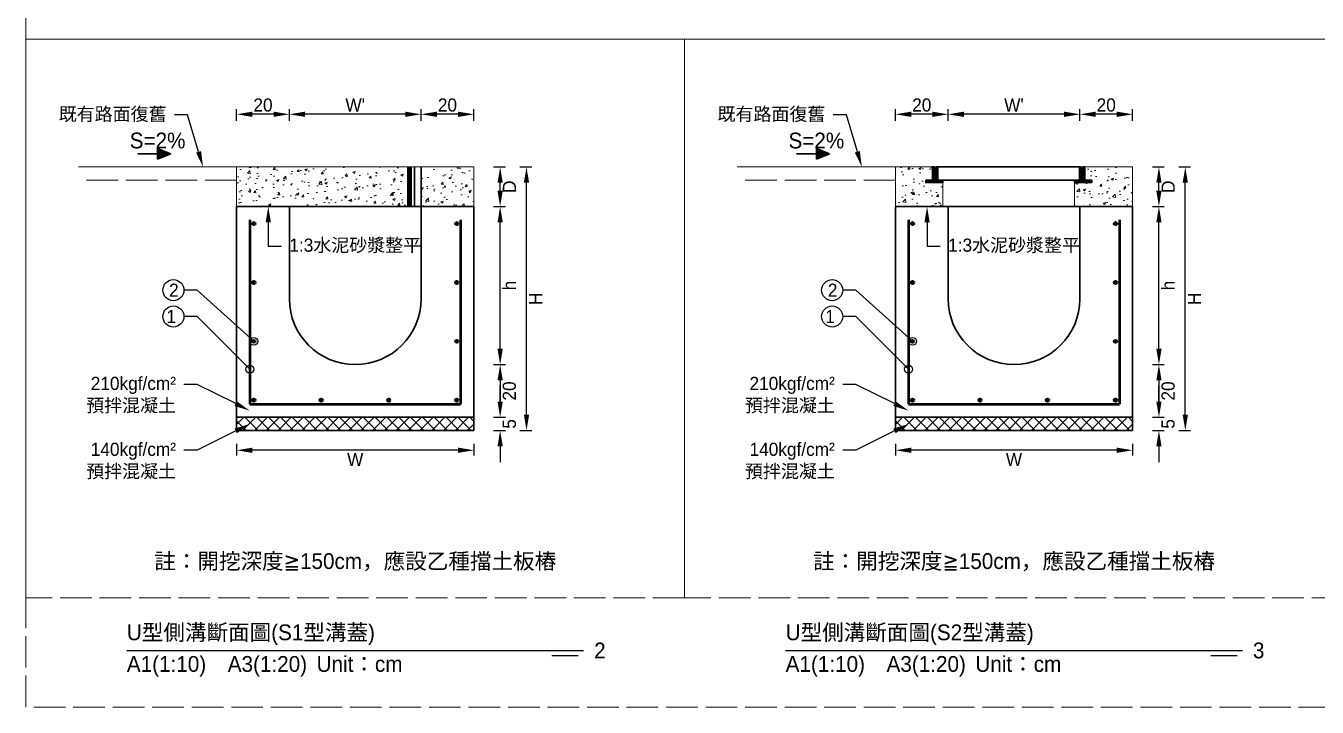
# Model space of a CAD drawing. Extents: x -8920 to 1950, y -2159 to 466.
# Drawn here: x -4850 to -4360, y -1164 to -905.4 of the extents above; entities that cross this region are included whole.
import ezdxf
from ezdxf import colors
from ezdxf.entities.mleader import LeaderData, LeaderLine
from ezdxf.math import Vec2, Vec3

# ---------------------------------------------------------------- set-up
doc = ezdxf.new("R2010")
doc.units = 0
doc.header["$MEASUREMENT"] = 0
doc.linetypes.add('ACAD_ISO02W100', pattern=[15, 12, -3])
doc.layers.add('一、4.基本-隱藏', color=9, linetype='ACAD_ISO02W100', lineweight=20, plot=False)
doc.layers.add('三、3.文字-註解文字', color=2, linetype='Continuous')
for name, color, linetype, lineweight in [('二、1.繪圖-既有設施', 8, 'Continuous', 20), ('二、2.繪圖-施作項目', 181, 'Continuous', 30), ('二、3.繪圖-排水流向', 170, 'Continuous', 30), ('二、4.繪圖-設計鋪面', 40, 'Continuous', 20), ('二、5.繪圖-鋼筋', 60, 'Continuous', 50), ('二、6.繪圖-其他施作項目', 35, 'Continuous', 30)]:
    doc.layers.add(name, color=color, linetype=linetype, lineweight=lineweight)
doc.styles.add('次圖名(詳圖)', font='MS PGothic.ttf', dxfattribs={"height": 6})
doc.styles.add('註解文字(詳圖)', font='MS PGothic.ttf', dxfattribs={"height": 5})
doc.dimstyles.new('註解文字(詳圖)', dxfattribs={"dimtxt": 5, "dimasz": 6, "dimexe": 2, "dimexo": 5, "dimgap": 1, "dimtad": 2, "dimzin": 0, "dimdsep": 46, "dimtxsty": '註解文字(詳圖)', "dimcen": 0.1, "dimclrd": 144, "dimclre": 144, "dimclrt": 256, "dimadec": 0, "dimazin": 0, "dimtfac": 1, "dimtofl": 0, "dimtmove": 0, "dimatfit": 3, "dimfxlon": 1, "dimtolj": 1, "dimtzin": 0, "dimlwd": -1, "dimlwe": -1, "dimarcsym": 1})

# ---------------------------------------------------------------- blocks, each defined once
blk = doc.blocks.new('*D132')
at = {"layer": 'Defpoints', "color": 0, "transparency": 16777216}
for p in [(-4750, -939), (-4750, -974), (-4700, -974)]:
    blk.add_point(p, dxfattribs=at)
at = {"layer": '三、3.文字-註解文字', "color": 144, "transparency": 16777216}
for p, q in [((-4750, -941.5), (-4750, -937)), ((-4706, -939), (-4744, -939)), ((-4700, -941.5), (-4700, -937))]:
    blk.add_line(p, q, dxfattribs=at)
for points in [[(-4744, -938), (-4744, -940), (-4750, -939)], [(-4706, -938), (-4706, -940), (-4700, -939)]]:
    blk.add_solid(points, dxfattribs=at)
at = {"layer": '三、3.文字-註解文字', "transparency": 16777216, "insert": (-4725, -935.5), "char_height": 5, "attachment_point": 5, "style": '註解文字(詳圖)'}
blk.add_mtext("\\A1;W'", dxfattribs=at)
blk = doc.blocks.new('*D133')
at = {"layer": 'Defpoints', "color": 0, "transparency": 16777216}
for p in [(-4770, -939), (-4770, -974), (-4750, -974)]:
    blk.add_point(p, dxfattribs=at)
at = {"layer": '三、3.文字-註解文字', "color": 144, "transparency": 16777216}
for p, q in [((-4770, -941.5), (-4770, -937)), ((-4756, -939), (-4764, -939)), ((-4750, -941.5), (-4750, -937))]:
    blk.add_line(p, q, dxfattribs=at)
for points in [[(-4764, -938), (-4764, -940), (-4770, -939)], [(-4756, -938), (-4756, -940), (-4750, -939)]]:
    blk.add_solid(points, dxfattribs=at)
at = {"layer": '三、3.文字-註解文字', "transparency": 16777216, "insert": (-4760, -935.5), "char_height": 5, "attachment_point": 5, "style": '註解文字(詳圖)'}
blk.add_mtext('\\A1;20', dxfattribs=at)
blk = doc.blocks.new('*D134')
at = {"layer": 'Defpoints', "color": 0, "transparency": 16777216}
for p in [(-4500, -939), (-4500, -974), (-4450, -974)]:
    blk.add_point(p, dxfattribs=at)
at = {"layer": '三、3.文字-註解文字', "color": 144, "transparency": 16777216}
for p, q in [((-4500, -941.5), (-4500, -937)), ((-4456, -939), (-4494, -939)), ((-4450, -941.5), (-4450, -937))]:
    blk.add_line(p, q, dxfattribs=at)
for points in [[(-4494, -938), (-4494, -940), (-4500, -939)], [(-4456, -938), (-4456, -940), (-4450, -939)]]:
    blk.add_solid(points, dxfattribs=at)
at = {"layer": '三、3.文字-註解文字', "transparency": 16777216, "insert": (-4475, -935.5), "char_height": 5, "attachment_point": 5, "style": '註解文字(詳圖)'}
blk.add_mtext("\\A1;W'", dxfattribs=at)
blk = doc.blocks.new('*D135')
at = {"layer": 'Defpoints', "color": 0, "transparency": 16777216}
for p in [(-4520, -939), (-4520, -974), (-4500, -974)]:
    blk.add_point(p, dxfattribs=at)
at = {"layer": '三、3.文字-註解文字', "color": 144, "transparency": 16777216}
for p, q in [((-4520, -941.5), (-4520, -937)), ((-4506, -939), (-4514, -939)), ((-4500, -941.5), (-4500, -937))]:
    blk.add_line(p, q, dxfattribs=at)
for points in [[(-4514, -938), (-4514, -940), (-4520, -939)], [(-4506, -938), (-4506, -940), (-4500, -939)]]:
    blk.add_solid(points, dxfattribs=at)
at = {"layer": '三、3.文字-註解文字', "transparency": 16777216, "insert": (-4510, -935.5), "char_height": 5, "attachment_point": 5, "style": '註解文字(詳圖)'}
blk.add_mtext('\\A1;20', dxfattribs=at)
blk = doc.blocks.new('*D136')
at = {"layer": 'Defpoints', "color": 0, "transparency": 16777216}
for p in [(-4475, -974), (-4420, -974), (-4475, -1034)]:
    blk.add_point(p, dxfattribs=at)
at = {"layer": '三、3.文字-註解文字', "color": 144, "transparency": 16777216}
for p, q in [((-4422.5, -974), (-4418, -974)), ((-4420, -1028), (-4420, -980)), ((-4422.5, -1034), (-4418, -1034))]:
    blk.add_line(p, q, dxfattribs=at)
for points in [[(-4421, -980), (-4419, -980), (-4420, -974)], [(-4421, -1028), (-4419, -1028), (-4420, -1034)]]:
    blk.add_solid(points, dxfattribs=at)
at = {"layer": '三、3.文字-註解文字', "transparency": 16777216, "insert": (-4416.5, -1004), "char_height": 5, "attachment_point": 5, "rotation": 90, "style": '註解文字(詳圖)'}
blk.add_mtext('\\A1;h', dxfattribs=at)
blk = doc.blocks.new('*D130')
at = {"layer": 'Defpoints', "color": 0, "transparency": 16777216}
for p in [(-4475, -1034), (-4475, -1054), (-4420, -1054)]:
    blk.add_point(p, dxfattribs=at)
at = {"layer": '三、3.文字-註解文字', "color": 144, "transparency": 16777216}
for p, q in [((-4422.5, -1034), (-4418, -1034)), ((-4420, -1040), (-4420, -1048)), ((-4422.5, -1054), (-4418, -1054))]:
    blk.add_line(p, q, dxfattribs=at)
for points in [[(-4421, -1040), (-4419, -1040), (-4420, -1034)], [(-4421, -1048), (-4419, -1048), (-4420, -1054)]]:
    blk.add_solid(points, dxfattribs=at)
at = {"layer": '三、3.文字-註解文字', "transparency": 16777216, "insert": (-4416.5, -1044), "char_height": 5, "attachment_point": 5, "rotation": 90, "style": '註解文字(詳圖)'}
blk.add_mtext('\\A1;20', dxfattribs=at)
blk = doc.blocks.new('*D131')
at = {"layer": 'Defpoints', "color": 0, "transparency": 16777216}
for p in [(-4475, -1054), (-4475, -1059), (-4420, -1059)]:
    blk.add_point(p, dxfattribs=at)
at = {"layer": '三、3.文字-註解文字', "color": 144, "transparency": 16777216}
for p, q in [((-4420, -1048), (-4420, -1042)), ((-4422.5, -1054), (-4418, -1054)), ((-4422.5, -1059), (-4418, -1059)), ((-4420, -1065), (-4420, -1071))]:
    blk.add_line(p, q, dxfattribs=at)
for points in [[(-4421, -1048), (-4419, -1048), (-4420, -1054)], [(-4421, -1065), (-4419, -1065), (-4420, -1059)]]:
    blk.add_solid(points, dxfattribs=at)
at = {"layer": '三、3.文字-註解文字', "transparency": 16777216, "insert": (-4416.5, -1056.5), "char_height": 5, "attachment_point": 5, "rotation": 90, "style": '註解文字(詳圖)'}
blk.add_mtext('\\A1;5', dxfattribs=at)
blk = doc.blocks.new('_Small')
at = {"color": 0, "linetype": 'ByBlock', "lineweight": -2}
blk.add_circle((0, 0), 0.25, dxfattribs=at)
blk = doc.blocks.new('排水流向')
at = {"layer": '二、3.繪圖-排水流向'}
h = blk.add_hatch(color=256, dxfattribs=at)
h.dxf.hatch_style = 1
h.paths.add_polyline_path([(0, 1), (0, -1), (2.5, 0)])
for points in [[(-3.75, 0), (0, 0)], [(0, 1), (0, -1)], [(2.5, 0), (0, 1)], [(2.5, 0), (0, -1)]]:
    blk.add_lwpolyline(points, dxfattribs=at)
blk = doc.blocks.new('*D138')
at = {"layer": 'Defpoints', "color": 0, "transparency": 16777216}
for p in [(-4430, -959), (-4420, -959), (-4430, -974)]:
    blk.add_point(p, dxfattribs=at)
at = {"layer": '三、3.文字-註解文字', "color": 144, "transparency": 16777216}
for p, q in [((-4422.5, -959), (-4418, -959)), ((-4420, -968), (-4420, -965)), ((-4422.5, -974), (-4418, -974))]:
    blk.add_line(p, q, dxfattribs=at)
for points in [[(-4421, -965), (-4419, -965), (-4420, -959)], [(-4421, -968), (-4419, -968), (-4420, -974)]]:
    blk.add_solid(points, dxfattribs=at)
at = {"layer": '三、3.文字-註解文字', "transparency": 16777216, "insert": (-4416.5, -966.5), "char_height": 5, "attachment_point": 5, "rotation": 90, "style": '註解文字(詳圖)'}
blk.add_mtext('\\A1;D', dxfattribs=at)
blk = doc.blocks.new('*D139')
at = {"layer": 'Defpoints', "color": 0, "transparency": 16777216}
for p in [(-4430, -959), (-4410, -959), (-4430, -1059)]:
    blk.add_point(p, dxfattribs=at)
at = {"layer": '三、3.文字-註解文字', "color": 144, "transparency": 16777216}
for p, q in [((-4412.5, -959), (-4408, -959)), ((-4410, -1053), (-4410, -965)), ((-4412.5, -1059), (-4408, -1059))]:
    blk.add_line(p, q, dxfattribs=at)
for points in [[(-4411, -965), (-4409, -965), (-4410, -959)], [(-4411, -1053), (-4409, -1053), (-4410, -1059)]]:
    blk.add_solid(points, dxfattribs=at)
at = {"layer": '三、3.文字-註解文字', "transparency": 16777216, "insert": (-4406.5, -1009), "char_height": 5, "attachment_point": 5, "rotation": 90, "style": '註解文字(詳圖)'}
blk.add_mtext('\\A1;H', dxfattribs=at)
blk = doc.blocks.new('*D263')
at = {"layer": 'Defpoints', "color": 0, "transparency": 16777216}
for p in [(-4450, -939), (-4450, -974), (-4430, -974)]:
    blk.add_point(p, dxfattribs=at)
at = {"layer": '三、3.文字-註解文字', "color": 144, "transparency": 16777216}
for p, q in [((-4450, -941.5), (-4450, -937)), ((-4436, -939), (-4444, -939)), ((-4430, -941.5), (-4430, -937))]:
    blk.add_line(p, q, dxfattribs=at)
for points in [[(-4444, -938), (-4444, -940), (-4450, -939)], [(-4436, -938), (-4436, -940), (-4430, -939)]]:
    blk.add_solid(points, dxfattribs=at)
at = {"layer": '三、3.文字-註解文字', "transparency": 16777216, "insert": (-4440, -935.5), "char_height": 5, "attachment_point": 5, "style": '註解文字(詳圖)'}
blk.add_mtext('\\A1;20', dxfattribs=at)
blk = doc.blocks.new('*D264')
at = {"layer": 'Defpoints', "color": 0, "transparency": 16777216}
for p in [(-4700, -939), (-4700, -974), (-4680, -974)]:
    blk.add_point(p, dxfattribs=at)
at = {"layer": '三、3.文字-註解文字', "color": 144, "transparency": 16777216}
for p, q in [((-4700, -941.5), (-4700, -937)), ((-4686, -939), (-4694, -939)), ((-4680, -941.5), (-4680, -937))]:
    blk.add_line(p, q, dxfattribs=at)
for points in [[(-4694, -938), (-4694, -940), (-4700, -939)], [(-4686, -938), (-4686, -940), (-4680, -939)]]:
    blk.add_solid(points, dxfattribs=at)
at = {"layer": '三、3.文字-註解文字', "transparency": 16777216, "insert": (-4690, -935.5), "char_height": 5, "attachment_point": 5, "style": '註解文字(詳圖)'}
blk.add_mtext('\\A1;20', dxfattribs=at)
blk = doc.blocks.new('*D315')
at = {"layer": 'Defpoints', "color": 0, "transparency": 16777216}
for p in [(-4520, -1059), (-4430, -1059), (-4520, -1066.5)]:
    blk.add_point(p, dxfattribs=at)
at = {"layer": '三、3.文字-註解文字', "color": 144, "transparency": 16777216}
for p, q in [((-4520, -1064), (-4520, -1068.5)), ((-4436, -1066.5), (-4514, -1066.5)), ((-4430, -1064), (-4430, -1068.5))]:
    blk.add_line(p, q, dxfattribs=at)
for points in [[(-4514, -1065.5), (-4514, -1067.5), (-4520, -1066.5)], [(-4436, -1065.5), (-4436, -1067.5), (-4430, -1066.5)]]:
    blk.add_solid(points, dxfattribs=at)
at = {"layer": '三、3.文字-註解文字', "transparency": 16777216, "insert": (-4475, -1070), "char_height": 5, "attachment_point": 5, "style": '註解文字(詳圖)'}
blk.add_mtext('\\A1;W', dxfattribs=at)
blk = doc.blocks.new('*D316')
at = {"layer": 'Defpoints', "color": 0, "transparency": 16777216}
for p in [(-4770, -1059), (-4680, -1059), (-4770, -1066.5)]:
    blk.add_point(p, dxfattribs=at)
at = {"layer": '三、3.文字-註解文字', "color": 144, "transparency": 16777216}
for p, q in [((-4770, -1064), (-4770, -1068.5)), ((-4686, -1066.5), (-4764, -1066.5)), ((-4680, -1064), (-4680, -1068.5))]:
    blk.add_line(p, q, dxfattribs=at)
for points in [[(-4764, -1065.5), (-4764, -1067.5), (-4770, -1066.5)], [(-4686, -1065.5), (-4686, -1067.5), (-4680, -1066.5)]]:
    blk.add_solid(points, dxfattribs=at)
at = {"layer": '三、3.文字-註解文字', "transparency": 16777216, "insert": (-4725, -1070), "char_height": 5, "attachment_point": 5, "style": '註解文字(詳圖)'}
blk.add_mtext('\\A1;W', dxfattribs=at)
blk = doc.blocks.new('*D319')
at = {"layer": 'Defpoints', "color": 0, "transparency": 16777216}
for p in [(-4725, -974), (-4670, -974), (-4725, -1034)]:
    blk.add_point(p, dxfattribs=at)
at = {"layer": '三、3.文字-註解文字', "color": 144, "transparency": 16777216}
for p, q in [((-4672.5, -974), (-4668, -974)), ((-4670, -1028), (-4670, -980)), ((-4672.5, -1034), (-4668, -1034))]:
    blk.add_line(p, q, dxfattribs=at)
for points in [[(-4671, -980), (-4669, -980), (-4670, -974)], [(-4671, -1028), (-4669, -1028), (-4670, -1034)]]:
    blk.add_solid(points, dxfattribs=at)
at = {"layer": '三、3.文字-註解文字', "transparency": 16777216, "insert": (-4666.5, -1004), "char_height": 5, "attachment_point": 5, "rotation": 90, "style": '註解文字(詳圖)'}
blk.add_mtext('\\A1;h', dxfattribs=at)
blk = doc.blocks.new('*D320')
at = {"layer": 'Defpoints', "color": 0, "transparency": 16777216}
for p in [(-4725, -1034), (-4725, -1054), (-4670, -1054)]:
    blk.add_point(p, dxfattribs=at)
at = {"layer": '三、3.文字-註解文字', "color": 144, "transparency": 16777216}
for p, q in [((-4672.5, -1034), (-4668, -1034)), ((-4670, -1040), (-4670, -1048)), ((-4672.5, -1054), (-4668, -1054))]:
    blk.add_line(p, q, dxfattribs=at)
for points in [[(-4671, -1040), (-4669, -1040), (-4670, -1034)], [(-4671, -1048), (-4669, -1048), (-4670, -1054)]]:
    blk.add_solid(points, dxfattribs=at)
at = {"layer": '三、3.文字-註解文字', "transparency": 16777216, "insert": (-4666.5, -1044), "char_height": 5, "attachment_point": 5, "rotation": 90, "style": '註解文字(詳圖)'}
blk.add_mtext('\\A1;20', dxfattribs=at)
blk = doc.blocks.new('*D321')
at = {"layer": 'Defpoints', "color": 0, "transparency": 16777216}
for p in [(-4725, -1054), (-4725, -1059), (-4670, -1059)]:
    blk.add_point(p, dxfattribs=at)
at = {"layer": '三、3.文字-註解文字', "color": 144, "transparency": 16777216}
for p, q in [((-4670, -1048), (-4670, -1042)), ((-4672.5, -1054), (-4668, -1054)), ((-4672.5, -1059), (-4668, -1059)), ((-4670, -1065), (-4670, -1071))]:
    blk.add_line(p, q, dxfattribs=at)
for points in [[(-4671, -1048), (-4669, -1048), (-4670, -1054)], [(-4671, -1065), (-4669, -1065), (-4670, -1059)]]:
    blk.add_solid(points, dxfattribs=at)
at = {"layer": '三、3.文字-註解文字', "transparency": 16777216, "insert": (-4666.5, -1056.5), "char_height": 5, "attachment_point": 5, "rotation": 90, "style": '註解文字(詳圖)'}
blk.add_mtext('\\A1;5', dxfattribs=at)
blk = doc.blocks.new('*D317')
at = {"layer": 'Defpoints', "color": 0, "transparency": 16777216}
for p in [(-4680, -959), (-4670, -959), (-4680, -974)]:
    blk.add_point(p, dxfattribs=at)
at = {"layer": '三、3.文字-註解文字', "color": 144, "transparency": 16777216}
for p, q in [((-4672.5, -959), (-4668, -959)), ((-4670, -968), (-4670, -965)), ((-4672.5, -974), (-4668, -974))]:
    blk.add_line(p, q, dxfattribs=at)
for points in [[(-4671, -965), (-4669, -965), (-4670, -959)], [(-4671, -968), (-4669, -968), (-4670, -974)]]:
    blk.add_solid(points, dxfattribs=at)
at = {"layer": '三、3.文字-註解文字', "transparency": 16777216, "insert": (-4666.5, -966.5), "char_height": 5, "attachment_point": 5, "rotation": 90, "style": '註解文字(詳圖)'}
blk.add_mtext('\\A1;D', dxfattribs=at)
blk = doc.blocks.new('*D318')
at = {"layer": 'Defpoints', "color": 0, "transparency": 16777216}
for p in [(-4680, -959), (-4660, -959), (-4680, -1059)]:
    blk.add_point(p, dxfattribs=at)
at = {"layer": '三、3.文字-註解文字', "color": 144, "transparency": 16777216}
for p, q in [((-4662.5, -959), (-4658, -959)), ((-4660, -1053), (-4660, -965)), ((-4662.5, -1059), (-4658, -1059))]:
    blk.add_line(p, q, dxfattribs=at)
for points in [[(-4661, -965), (-4659, -965), (-4660, -959)], [(-4661, -1053), (-4659, -1053), (-4660, -1059)]]:
    blk.add_solid(points, dxfattribs=at)
at = {"layer": '三、3.文字-註解文字', "transparency": 16777216, "insert": (-4656.5, -1009), "char_height": 5, "attachment_point": 5, "rotation": 90, "style": '註解文字(詳圖)'}
blk.add_mtext('\\A1;H', dxfattribs=at)

msp = doc.modelspace()

# ---------------------------------------------------------------- hatches: boundary and pattern name
at = {"layer": '二、1.繪圖-既有設施'}
h = msp.add_hatch(dxfattribs=at)
h.set_pattern_fill('AR-CONC', color=256, scale=0.05)
h.set_pattern_definition([(50, (-4175.289, -1922.4674), (9.109233, -0.796954), [0.9525, -10.4775]), (355, (-4175.289, -1922.467), (-1.76217, 9.55284), [0.762, -8.38203]), (100.45144, (-4174.53, -1922.534), (7.34706, 8.75589), [0.8095, -8.90451]), (46.1842, (-4175.289, -1919.927), (13.55395, -2.10212), [1.42875, -15.71625]), (96.6356, (-4174.16, -1920.103), (11.8702, 12.3713), [1.21425, -13.35678]), (351.1842, (-4175.289, -1919.927), (11.8702, 12.3713), [1.143, -12.57299]), (21, (-4174.019, -1920.5624), (7.58072, -5.11326), [0.9525, -10.4775]), (326, (-4174.019, -1920.562), (3.0901, 9.2094), [0.762, -8.382]), (71.45144, (-4173.387, -1920.9886), (10.67082, 4.09614), [0.8095, -8.9045]), (37.5, (-4175.289, -1922.4674), (0.15443, 4.227752), [0, -8.2804, 0, -8.509, 0, -8.41375]), (7.5, (-4175.289, -1922.4674), (3.340983, 5.009029), [0, -4.8514, 0, -8.0899, 0, -3.20675]), (327.5, (-4178.121, -1922.4674), (6.77953, -0.286437), [0, -3.175, 0, -9.906, 0, -13.1445]), (317.5, (-4179.391, -1922.4674), (7.40646, 1.271325), [0, -4.1275, 0, -6.5786, 0, -9.3345])])
h.paths.add_polyline_path([(-4705, -974), (-4705, -959), (-4770, -959), (-4770, -974)])
h.paths.add_polyline_path([(-4680, -959), (-4700, -959), (-4700, -974), (-4680, -974)])
h = msp.add_hatch(dxfattribs=at)
h.set_pattern_fill('AR-CONC', color=256, scale=0.05)
h.set_pattern_definition([(50, (-3926.493, -1819.6635), (9.109233, -0.796954), [0.9525, -10.4775]), (355, (-3926.493, -1819.6635), (-1.76217, 9.55284), [0.762, -8.38203]), (100.4514, (-3925.734, -1819.73), (7.34706, 8.75589), [0.8095, -8.90451]), (46.1842, (-3926.493, -1817.124), (13.55395, -2.10212), [1.42875, -15.71625]), (96.6356, (-3925.363, -1817.299), (11.8702, 12.3713), [1.21425, -13.35678]), (351.1842, (-3926.493, -1817.124), (11.8702, 12.3713), [1.143, -12.57299]), (21, (-3925.223, -1817.7585), (7.58072, -5.11326), [0.9525, -10.4775]), (326, (-3925.223, -1817.7585), (3.0901, 9.2094), [0.762, -8.382]), (71.4514, (-3924.591, -1818.185), (10.67082, 4.09614), [0.8095, -8.9045]), (37.5, (-3926.4927, -1819.6635), (0.15443, 4.227752), [0, -8.2804, 0, -8.509, 0, -8.41375]), (7.5, (-3926.4927, -1819.6635), (3.340983, 5.009029), [0, -4.8514, 0, -8.0899, 0, -3.20675]), (327.5, (-3929.3248, -1819.6635), (6.77953, -0.286437), [0, -3.175, 0, -9.906, 0, -13.1445]), (317.5, (-3930.595, -1819.6635), (7.40646, 1.271325), [0, -4.1275, 0, -6.5786, 0, -9.3345])])
h.paths.add_polyline_path([(-4508.5, -964.9), (-4508.5, -964), (-4505.9, -964), (-4505.9, -959), (-4520, -959), (-4520, -974), (-4502, -974), (-4502, -964.9)])
h.paths.add_polyline_path([(-4445.5, -964.9), (-4452, -964.9), (-4452, -974), (-4430, -974), (-4430, -959), (-4448.1, -959), (-4448.1, -964), (-4445.5, -964)])
at = {"layer": '二、2.繪圖-施作項目'}
h = msp.add_hatch(dxfattribs=at)
h.set_pattern_fill('ANSI37', color=256)
h.set_pattern_definition([(45, (-4632.354, -326.3954), (-2.245064, 2.245064), []), (135, (-4632.354, -326.3954), (-2.245064, -2.245064), [])])
h.paths.add_polyline_path([(-4770, -1054), (-4770, -1059), (-4680, -1059), (-4680, -1054)])
h = msp.add_hatch(dxfattribs=at)
h.set_pattern_fill('ANSI37', color=256)
h.set_pattern_definition([(45, (-4382.354, -326.3954), (-2.245064, 2.245064), []), (135, (-4382.354, -326.3954), (-2.245064, -2.245064), [])])
h.paths.add_polyline_path([(-4520, -1054), (-4520, -1059), (-4430, -1059), (-4430, -1054)])
at = {"layer": '二、5.繪圖-鋼筋'}
h = msp.add_hatch(color=256, dxfattribs=at)
h.dxf.hatch_style = 1
h.paths.add_polyline_path([(-4763, -980.5, 1), (-4764, -980.5, 1)])
h = msp.add_hatch(color=256, dxfattribs=at)
h.dxf.hatch_style = 1
h.paths.add_polyline_path([(-4686, -980.5, 1), (-4687, -980.5, 1)])
h = msp.add_hatch(color=256, dxfattribs=at)
h.dxf.hatch_style = 1
h.paths.add_polyline_path([(-4513, -980.5, 1), (-4514, -980.5, 1)])
h = msp.add_hatch(color=256, dxfattribs=at)
h.dxf.hatch_style = 1
h.paths.add_polyline_path([(-4436, -980.5, 1), (-4437, -980.5, 1)])
h = msp.add_hatch(color=256, dxfattribs=at)
h.dxf.hatch_style = 1
h.paths.add_polyline_path([(-4763, -1002.83, 1), (-4764, -1002.83, 1)])
h = msp.add_hatch(color=256, dxfattribs=at)
h.dxf.hatch_style = 1
h.paths.add_polyline_path([(-4686, -1002.83, 1), (-4687, -1002.83, 1)])
h = msp.add_hatch(color=256, dxfattribs=at)
h.dxf.hatch_style = 1
h.paths.add_polyline_path([(-4513, -1002.83, 1), (-4514, -1002.83, 1)])
h = msp.add_hatch(color=256, dxfattribs=at)
h.dxf.hatch_style = 1
h.paths.add_polyline_path([(-4436, -1002.83, 1), (-4437, -1002.83, 1)])
h = msp.add_hatch(color=256, dxfattribs=at)
h.dxf.hatch_style = 1
h.paths.add_polyline_path([(-4763, -1025.16, 1), (-4764, -1025.16, 1)])
h = msp.add_hatch(color=256, dxfattribs=at)
h.dxf.hatch_style = 1
h.paths.add_polyline_path([(-4686, -1025.16, 1), (-4687, -1025.16, 1)])
h = msp.add_hatch(color=256, dxfattribs=at)
h.dxf.hatch_style = 1
h.paths.add_polyline_path([(-4513, -1025.16, 1), (-4514, -1025.16, 1)])
h = msp.add_hatch(color=256, dxfattribs=at)
h.dxf.hatch_style = 1
h.paths.add_polyline_path([(-4436, -1025.16, 1), (-4437, -1025.16, 1)])
h = msp.add_hatch(color=256, dxfattribs=at)
h.dxf.hatch_style = 1
h.paths.add_polyline_path([(-4763, -1047.5, 1), (-4764, -1047.5, 1)])
h = msp.add_hatch(color=256, dxfattribs=at)
h.dxf.hatch_style = 1
h.paths.add_polyline_path([(-4737.4, -1047.5, 1), (-4738.4, -1047.5, 1)])
h = msp.add_hatch(color=256, dxfattribs=at)
h.dxf.hatch_style = 1
h.paths.add_polyline_path([(-4711.8, -1047.5, 1), (-4712.8, -1047.5, 1)])
h = msp.add_hatch(color=256, dxfattribs=at)
h.dxf.hatch_style = 1
h.paths.add_polyline_path([(-4686, -1047.5, 1), (-4687, -1047.5, 1)])
h = msp.add_hatch(color=256, dxfattribs=at)
h.dxf.hatch_style = 1
h.paths.add_polyline_path([(-4513, -1047.5, 1), (-4514, -1047.5, 1)])
h = msp.add_hatch(color=256, dxfattribs=at)
h.dxf.hatch_style = 1
h.paths.add_polyline_path([(-4487.4, -1047.5, 1), (-4488.4, -1047.5, 1)])
h = msp.add_hatch(color=256, dxfattribs=at)
h.dxf.hatch_style = 1
h.paths.add_polyline_path([(-4461.8, -1047.5, 1), (-4462.8, -1047.5, 1)])
h = msp.add_hatch(color=256, dxfattribs=at)
h.dxf.hatch_style = 1
h.paths.add_polyline_path([(-4436, -1047.5, 1), (-4437, -1047.5, 1)])
at = {"layer": '二、6.繪圖-其他施作項目'}
h = msp.add_hatch(dxfattribs=at)
h.set_pattern_fill('ANSI31', color=256, scale=0.1)
h.set_pattern_definition([(45, (-3277.16578, -1979.52732), (-0.2245064, 0.2245064), [])])
h.paths.add_polyline_path([(-4505, -959), (-4505.9, -959), (-4505.9, -964), (-4508.5, -964), (-4508.5, -964.9), (-4502, -964.9), (-4502, -964), (-4505, -964)])
h.paths.add_polyline_path([(-4449, -964), (-4452, -964), (-4452, -964.9), (-4445.5, -964.9), (-4445.5, -964), (-4448.1, -964), (-4448.1, -959), (-4449, -959)])

# ---------------------------------------------------------------- linework, layer by layer
at = {"layer": '一、4.基本-隱藏'}
for points in [[(-4850, -657), (-4070, -657), (-4070, -910.5), (-4850, -910.5)], [(-4850, -657), (-4070, -657), (-4070, -1164), (-4850, -1164)], [(-4850, -910.5), (-4600, -910.5), (-4600, -1122.5), (-4850, -1122.5)], [(-4600, -910.5), (-4350, -910.5), (-4350, -1122.5), (-4600, -1122.5)]]:
    msp.add_lwpolyline(points, close=True, dxfattribs=at)
at = {"layer": '三、3.文字-註解文字'}
for points in [[(-4811.66, -1142.5), (-4638.34, -1142.5)], [(-4640.34, -1144.5), (-4650.34, -1144.5)], [(-4561.66, -1142.5), (-4388.34, -1142.5)], [(-4390.34, -1144.5), (-4400.34, -1144.5)]]:
    msp.add_lwpolyline(points, dxfattribs=at)
for centre in [(-4794, -1005.75), (-4544, -1005.75), (-4794, -1015.75), (-4544, -1015.75)]:
    msp.add_circle(centre, 4, dxfattribs=at)
at = {"layer": '二、1.繪圖-既有設施'}
msp.add_lwpolyline([(-4770, -974), (-4770, -959), (-4680, -959), (-4680, -974)], close=True, dxfattribs=at)
for points in [[(-4502, -964), (-4502, -974), (-4520, -974), (-4520, -959), (-4505.9, -959)], [(-4452, -964), (-4452, -974), (-4430, -974), (-4430, -959), (-4448.1, -959)]]:
    msp.add_lwpolyline(points, dxfattribs=at)
at = {"layer": '二、2.繪圖-施作項目'}
for points in [[(-4680, -1059), (-4680, -974), (-4770, -974), (-4770, -1059)], [(-4430, -1059), (-4430, -974), (-4520, -974), (-4520, -1059)]]:
    msp.add_lwpolyline(points, close=True, dxfattribs=at)
for points in [[(-4750, -974), (-4750, -1009, 1), (-4700, -1009), (-4700, -974)], [(-4500, -974), (-4500, -1009, 1), (-4450, -1009), (-4450, -974)]]:
    msp.add_lwpolyline(points, format="xyb", dxfattribs=at)
for points in [[(-4770, -1054), (-4680, -1054)], [(-4520, -1054), (-4430, -1054)]]:
    msp.add_lwpolyline(points, dxfattribs=at)
at = {"layer": '二、4.繪圖-設計鋪面'}
for points in [[(-4770, -959), (-4830, -959)], [(-4520, -959), (-4580, -959)]]:
    msp.add_lwpolyline(points, dxfattribs=at)
at = {"layer": '二、4.繪圖-設計鋪面', "linetype": 'ACAD_ISO02W100'}
for points in [[(-4770, -964), (-4830, -964)], [(-4520, -964), (-4580, -964)]]:
    msp.add_lwpolyline(points, dxfattribs=at)
at = {"layer": '二、5.繪圖-鋼筋'}
for points in [[(-4765, -979), (-4765, -1049)], [(-4685, -979), (-4685, -1049)], [(-4515, -979), (-4515, -1049)], [(-4435, -979), (-4435, -1049)], [(-4765, -1049), (-4685, -1049)], [(-4515, -1049), (-4435, -1049)]]:
    msp.add_lwpolyline(points, dxfattribs=at)
for centre in [(-4763.5, -980.5), (-4686.5, -980.5), (-4513.5, -980.5), (-4436.5, -980.5), (-4763.5, -1002.83), (-4686.5, -1002.83), (-4513.5, -1002.83), (-4436.5, -1002.83), (-4763.5, -1025.16), (-4686.5, -1025.16), (-4513.5, -1025.16), (-4436.5, -1025.16), (-4763.5, -1047.5), (-4737.9, -1047.5), (-4712.3, -1047.5), (-4686.5, -1047.5), (-4513.5, -1047.5), (-4487.9, -1047.5), (-4462.3, -1047.5), (-4436.5, -1047.5)]:
    msp.add_circle(centre, 0.5, dxfattribs=at)
at = {"layer": '二、6.繪圖-其他施作項目'}
for points in [[(-4705, -959), (-4705, -974)], [(-4704.375, -959), (-4704.375, -974)], [(-4703.75, -959), (-4703.75, -974)], [(-4702.5, -959), (-4702.5, -974)], [(-4700, -959), (-4700, -974)], [(-4504.5, -959), (-4504.5, -964)], [(-4504.5, -959), (-4449.5, -959)], [(-4503.9, -959), (-4503.9, -964)], [(-4450.1, -959), (-4450.1, -964)], [(-4449.5, -959), (-4449.5, -964)], [(-4504.5, -964), (-4449.5, -964)]]:
    msp.add_lwpolyline(points, dxfattribs=at)
for points in [[(-4508.5, -964), (-4505.9, -964), (-4505.9, -959), (-4505, -959), (-4505, -964), (-4502, -964), (-4502, -964.9), (-4508.5, -964.9)], [(-4448.1, -959), (-4449, -959), (-4449, -964), (-4452, -964), (-4452, -964.9), (-4445.5, -964.9), (-4445.5, -964), (-4448.1, -964)]]:
    msp.add_lwpolyline(points, close=True, dxfattribs=at)

# ---------------------------------------------------------------- block references
at = {"xscale": 2, "yscale": 2, "zscale": 2}
for p in [(-4800, -954), (-4550, -954)]:
    msp.add_blockref('排水流向', p, dxfattribs=at)

# ---------------------------------------------------------------- texts
at = {"layer": '三、3.文字-註解文字', "char_height": 6}
for s, width, gutter_width, insert, attachment_point, style in [('{\\fMS PGothic|b0|i0|c128|p34;註：開挖深度≧150cm，應設乙種擋土板樁}', 156.49231, 30, (-4725, -1109), 5, '註解文字(詳圖)'), ('{\\fMS PGothic|b0|i0|c128|p34;註：開挖深度≧150cm，應設乙種擋土板樁}', 156.49231, 30, (-4475, -1109), 5, '註解文字(詳圖)'), ('{\\fMS PGothic|b0|i0|c128|p34;U型側溝斷面圖(}S{\\fMS PGothic|b0|i0|c128|p34;1型溝蓋)}', 134.12151, 15, (-4811.66, -1136.5), 4, '次圖名(詳圖)'), ('{\\fMS PGothic|b0|i0|c128|p34;U型側溝斷面圖(}S{\\fMS PGothic|b0|i0|c128|p34;2型溝蓋)}', 131.94411, 15, (-4561.66, -1136.5), 4, '次圖名(詳圖)'), ('2', 3, 15, (-4634.34, -1142.5), 4, '次圖名(詳圖)'), ('3', 3, 15, (-4384.34, -1142.5), 4, '次圖名(詳圖)'), ('A1(1:10)\u3000A3(1:20){\\fMS PGothic|b0|i0|c128|p34;^IUnit：cm}', 136.03259, 15, (-4811.66, -1148.5), 4, '次圖名(詳圖)'), ('A1(1:10)\u3000A3(1:20){\\fMS PGothic|b0|i0|c128|p34;^IUnit：cm}', 136.03259, 15, (-4561.66, -1148.5), 4, '次圖名(詳圖)')]:
    msp.add_mtext_dynamic_manual_height_columns(s, width=width, gutter_width=gutter_width, heights=[0], dxfattribs=dict(at, insert=insert, attachment_point=attachment_point, style=style))
at = {"layer": '二、3.繪圖-排水流向', "char_height": 6, "attachment_point": 5, "style": '註解文字(詳圖)'}
for insert in [(-4800, -949), (-4550, -949)]:
    msp.add_mtext_dynamic_manual_height_columns('{\\fMS PGothic|b0|i0|c128|p34;S=2%}', width=10.17412, gutter_width=30, heights=[0], dxfattribs=dict(at, insert=insert))

# ---------------------------------------------------------------- dimensions: what is measured, and where the dimension line sits
at = {"layer": '三、3.文字-註解文字'}
for base, p1, p2, text, picture, middle in [((-4770, -939), (-4750, -974), (-4770, -974), '20', '*D133', (-4760, -935.5)), ((-4750, -939), (-4700, -974), (-4750, -974), "W'", '*D132', (-4725, -935.5)), ((-4700, -939), (-4680, -974), (-4700, -974), '20', '*D264', (-4690, -935.5)), ((-4520, -939), (-4500, -974), (-4520, -974), '20', '*D135', (-4510, -935.5)), ((-4500, -939), (-4450, -974), (-4500, -974), "W'", '*D134', (-4475, -935.5)), ((-4450, -939), (-4430, -974), (-4450, -974), '20', '*D263', (-4440, -935.5)), ((-4770, -1066.5), (-4680, -1059), (-4770, -1059), 'W', '*D316', (-4725, -1070)), ((-4520, -1066.5), (-4430, -1059), (-4520, -1059), 'W', '*D315', (-4475, -1070))]:
    dim = msp.add_linear_dim(base=base, p1=p1, p2=p2, text=text, dimstyle='註解文字(詳圖)', dxfattribs=at)
    dim.commit()
    dim.dimension.update_dxf_attribs({"geometry": picture, "text_midpoint": middle})
for base, p1, p2, text, picture, middle in [((-4670, -959), (-4680, -974), (-4680, -959), 'D', '*D317', (-4666.5, -966.5)), ((-4660, -959), (-4680, -1059), (-4680, -959), 'H', '*D318', (-4656.5, -1009)), ((-4420, -959), (-4430, -974), (-4430, -959), 'D', '*D138', (-4416.5, -966.5)), ((-4410, -959), (-4430, -1059), (-4430, -959), 'H', '*D139', (-4406.5, -1009)), ((-4670, -974), (-4725, -1034), (-4725, -974), 'h', '*D319', (-4666.5, -1004)), ((-4420, -974), (-4475, -1034), (-4475, -974), 'h', '*D136', (-4416.5, -1004)), ((-4670, -1054), (-4725, -1034), (-4725, -1054), '20', '*D320', (-4666.5, -1044)), ((-4420, -1054), (-4475, -1034), (-4475, -1054), '20', '*D130', (-4416.5, -1044)), ((-4670, -1059), (-4725, -1054), (-4725, -1059), '5', '*D321', (-4666.5, -1056.5)), ((-4420, -1059), (-4475, -1054), (-4475, -1059), '5', '*D131', (-4416.5, -1056.5))]:
    dim = msp.add_linear_dim(base=base, p1=p1, p2=p2, angle=90, text=text, dimstyle='註解文字(詳圖)', dxfattribs=at)
    dim.commit()
    dim.dimension.update_dxf_attribs({"geometry": picture, "text_midpoint": middle})

# ---------------------------------------------------------------- leaders
ml = msp.add_multileader_mtext('Standard', dxfattribs=at)
ml.set_content('既有路面復舊', color=256, style='註解文字(詳圖)')
ml.set_leader_properties(color=144, linetype='ByLayer', lineweight=-1)
ml.build(insert=Vec2(0, 0))
ml.multileader.update_dxf_attribs({"dogleg_length": 5, "arrow_head_size": 6})
ctx = ml.context
ctx.base_point, ctx.char_height, ctx.arrow_head_size, ctx.landing_gap_size, ctx.plane_origin = Vec3(-4842.383, -939.25), 5, 6, 3, Vec3(-4867.575, -917.337)
ctx.text_align_type = 2
notes = []
notes.append((ctx, [(1, (1, 1, 0), (-4788.599, -939.25), (-1, 0), 5, [(0, [(-4782.744, -959)], 0, [])])]))
ctx.mtext.insert, ctx.mtext.alignment, ctx.mtext.flow_direction = Vec3(-4796.599, -936.409), 3, 5
ml = msp.add_multileader_mtext('Standard', dxfattribs=at)
ml.set_content('既有路面復舊', color=256, style='註解文字(詳圖)')
ml.set_leader_properties(color=144, linetype='ByLayer', lineweight=-1)
ml.build(insert=Vec2(0, 0))
ml.multileader.update_dxf_attribs({"dogleg_length": 5, "arrow_head_size": 6})
ctx = ml.context
ctx.base_point, ctx.char_height, ctx.arrow_head_size, ctx.landing_gap_size, ctx.plane_origin = Vec3(-4592.383, -939.25), 5, 6, 3, Vec3(-4617.575, -917.337)
ctx.text_align_type = 2
notes.append((ctx, [(1, (1, 1, 0), (-4538.599, -939.25), (-1, 0), 5, [(0, [(-4532.744, -959)], 0, [])])]))
ctx.mtext.insert, ctx.mtext.alignment, ctx.mtext.flow_direction = Vec3(-4546.599, -936.409), 3, 5
ml = msp.add_multileader_mtext('Standard', dxfattribs=at)
ml.set_content('1:3水泥砂漿整平', color=256, style='註解文字(詳圖)')
ml.set_leader_properties(color=144, linetype='ByLayer', lineweight=-1)
ml.build(insert=Vec2(0, 0))
ml.multileader.update_dxf_attribs({"dogleg_length": 5, "arrow_head_size": 6})
ctx = ml.context
ctx.base_point, ctx.char_height, ctx.arrow_head_size, ctx.landing_gap_size, ctx.plane_origin = Vec3(-4752.991, -989), 5, 6, 3, Vec3(-4757.991, -974)
notes.append((ctx, [(0, (1, 1, 0), (-4757.991, -989), (1, 0), 5, [(0, [(-4757.991, -974)], 0, [])])]))
ctx.mtext.insert, ctx.mtext.flow_direction = Vec3(-4749.991, -986.159), 5
ml = msp.add_multileader_mtext('Standard', dxfattribs=at)
ml.set_content('1:3水泥砂漿整平', color=256, style='註解文字(詳圖)')
ml.set_leader_properties(color=144, linetype='ByLayer', lineweight=-1)
ml.build(insert=Vec2(0, 0))
ml.multileader.update_dxf_attribs({"dogleg_length": 5, "arrow_head_size": 6})
ctx = ml.context
ctx.base_point, ctx.char_height, ctx.arrow_head_size, ctx.landing_gap_size, ctx.plane_origin = Vec3(-4502.991, -989), 5, 6, 3, Vec3(-4507.991, -974)
notes.append((ctx, [(0, (1, 1, 0), (-4507.991, -989), (1, 0), 5, [(0, [(-4507.991, -974)], 0, [])])]))
ctx.mtext.insert, ctx.mtext.flow_direction = Vec3(-4499.991, -986.159), 5
ml = msp.add_multileader_mtext('Standard', dxfattribs=at)
ml.set_content('2', color=256, style='註解文字(詳圖)')
ml.set_leader_properties(color=144, linetype='ByLayer', lineweight=-1)
ml.set_arrow_properties(name='SMALL')
ml.build(insert=Vec2(0, 0))
ml.multileader.update_dxf_attribs({"dogleg_length": 5, "arrow_head_size": 6})
ctx = ml.context
ctx.base_point, ctx.char_height, ctx.arrow_head_size, ctx.plane_origin = Vec3(-4796.898, -1005.75), 5, 6, Vec3(-4763.5, -1025.75)
ctx.text_align_type = 2
notes.append((ctx, [(0, (1, 1, 0), (-4785, -1005.75), (-1, 0), 5, [(0, [(-4763.5, -1025.16)], 0, [])])]))
ctx.mtext.insert, ctx.mtext.alignment, ctx.mtext.flow_direction = Vec3(-4792, -1003.25), 3, 5
ml = msp.add_multileader_mtext('Standard', dxfattribs=at)
ml.set_content('2', color=256, style='註解文字(詳圖)')
ml.set_leader_properties(color=144, linetype='ByLayer', lineweight=-1)
ml.set_arrow_properties(name='SMALL')
ml.build(insert=Vec2(0, 0))
ml.multileader.update_dxf_attribs({"dogleg_length": 5, "arrow_head_size": 6})
ctx = ml.context
ctx.base_point, ctx.char_height, ctx.arrow_head_size, ctx.plane_origin = Vec3(-4546.898, -1005.75), 5, 6, Vec3(-4513.5, -1025.75)
ctx.text_align_type = 2
notes.append((ctx, [(0, (1, 1, 0), (-4535, -1005.75), (-1, 0), 5, [(0, [(-4513.5, -1025.16)], 0, [])])]))
ctx.mtext.insert, ctx.mtext.alignment, ctx.mtext.flow_direction = Vec3(-4542, -1003.25), 3, 5
ml = msp.add_multileader_mtext('Standard', dxfattribs=at)
ml.set_content('1', color=256, style='註解文字(詳圖)')
ml.set_leader_properties(color=144, linetype='ByLayer', lineweight=-1)
ml.set_arrow_properties(name='SMALL')
ml.build(insert=Vec2(0, 0))
ml.multileader.update_dxf_attribs({"dogleg_length": 5, "arrow_head_size": 6})
ctx = ml.context
ctx.base_point, ctx.char_height, ctx.arrow_head_size, ctx.landing_gap_size, ctx.plane_origin = Vec3(-4797.506, -1015.75), 5, 6, 3, Vec3(-4763.5, -1035.75)
ctx.text_align_type = 2
notes.append((ctx, [(0, (1, 1, 0), (-4785, -1015.75), (-1, 0), 5, [(0, [(-4765, -1035.75)], 0, [])])]))
ctx.mtext.insert, ctx.mtext.alignment, ctx.mtext.flow_direction = Vec3(-4793, -1013.25), 3, 5
ml = msp.add_multileader_mtext('Standard', dxfattribs=at)
ml.set_content('1', color=256, style='註解文字(詳圖)')
ml.set_leader_properties(color=144, linetype='ByLayer', lineweight=-1)
ml.set_arrow_properties(name='SMALL')
ml.build(insert=Vec2(0, 0))
ml.multileader.update_dxf_attribs({"dogleg_length": 5, "arrow_head_size": 6})
ctx = ml.context
ctx.base_point, ctx.char_height, ctx.arrow_head_size, ctx.landing_gap_size, ctx.plane_origin = Vec3(-4547.506, -1015.75), 5, 6, 3, Vec3(-4513.5, -1035.75)
ctx.text_align_type = 2
notes.append((ctx, [(0, (1, 1, 0), (-4535, -1015.75), (-1, 0), 5, [(0, [(-4515, -1035.75)], 0, [])])]))
ctx.mtext.insert, ctx.mtext.alignment, ctx.mtext.flow_direction = Vec3(-4543, -1013.25), 3, 5
ml = msp.add_multileader_mtext('Standard', dxfattribs=at)
ml.set_content('{\\fMS PGothic|b0|i0|c128|p34;210kgf/cm²}\\P預拌{\\fMS PGothic|b0|i0|c128|p34;混凝土}', color=256, style='註解文字(詳圖)')
ml.set_leader_properties(color=144, linetype='ByLayer', lineweight=-1)
ml.build(insert=Vec2(0, 0))
ml.multileader.update_dxf_attribs({"dogleg_length": 5, "arrow_head_size": 6})
ctx = ml.context
ctx.base_point, ctx.char_height, ctx.arrow_head_size, ctx.landing_gap_size, ctx.plane_origin = Vec3(-4831.398, -1041.5), 5, 6, 3, Vec3(-4765, -1051.5)
ctx.text_align_type = 2
notes.append((ctx, [(0, (1, 1, 0), (-4785, -1041.5), (-1, 0), 5, [(0, [(-4765, -1051.5)], 0, [])])]))
ctx.mtext.insert, ctx.mtext.alignment, ctx.mtext.flow_direction = Vec3(-4793, -1038.631), 3, 5
ml = msp.add_multileader_mtext('Standard', dxfattribs=at)
ml.set_content('{\\fMS PGothic|b0|i0|c128|p34;210kgf/cm²}\\P預拌{\\fMS PGothic|b0|i0|c128|p34;混凝土}', color=256, style='註解文字(詳圖)')
ml.set_leader_properties(color=144, linetype='ByLayer', lineweight=-1)
ml.build(insert=Vec2(0, 0))
ml.multileader.update_dxf_attribs({"dogleg_length": 5, "arrow_head_size": 6})
ctx = ml.context
ctx.base_point, ctx.char_height, ctx.arrow_head_size, ctx.landing_gap_size, ctx.plane_origin = Vec3(-4581.398, -1041.5), 5, 6, 3, Vec3(-4515, -1051.5)
ctx.text_align_type = 2
notes.append((ctx, [(0, (1, 1, 0), (-4535, -1041.5), (-1, 0), 5, [(0, [(-4515, -1051.5)], 0, [])])]))
ctx.mtext.insert, ctx.mtext.alignment, ctx.mtext.flow_direction = Vec3(-4543, -1038.631), 3, 5
ml = msp.add_multileader_mtext('Standard', dxfattribs=at)
ml.set_content('{\\fMS PGothic|b0|i0|c128|p34;140kgf/cm²}\\P預拌{\\fMS PGothic|b0|i0|c128|p34;混凝土}', color=256, style='註解文字(詳圖)')
ml.set_leader_properties(color=144, linetype='ByLayer', lineweight=-1)
ml.build(insert=Vec2(0, 0))
ml.multileader.update_dxf_attribs({"dogleg_length": 5, "arrow_head_size": 6})
ctx = ml.context
ctx.base_point, ctx.char_height, ctx.arrow_head_size, ctx.landing_gap_size, ctx.plane_origin = Vec3(-4831.398, -1066.5), 5, 6, 3, Vec3(-4765, -1056.5)
ctx.text_align_type = 2
notes.append((ctx, [(0, (1, 1, 0), (-4785, -1066.5), (-1, 0), 5, [(0, [(-4765, -1056.5)], 0, [])])]))
ctx.mtext.insert, ctx.mtext.alignment, ctx.mtext.flow_direction = Vec3(-4793, -1063.631), 3, 5
ml = msp.add_multileader_mtext('Standard', dxfattribs=at)
ml.set_content('{\\fMS PGothic|b0|i0|c128|p34;140kgf/cm²}\\P預拌{\\fMS PGothic|b0|i0|c128|p34;混凝土}', color=256, style='註解文字(詳圖)')
ml.set_leader_properties(color=144, linetype='ByLayer', lineweight=-1)
ml.build(insert=Vec2(0, 0))
ml.multileader.update_dxf_attribs({"dogleg_length": 5, "arrow_head_size": 6})
ctx = ml.context
ctx.base_point, ctx.char_height, ctx.arrow_head_size, ctx.landing_gap_size, ctx.plane_origin = Vec3(-4581.398, -1066.5), 5, 6, 3, Vec3(-4515, -1056.5)
ctx.text_align_type = 2
notes.append((ctx, [(0, (1, 1, 0), (-4535, -1066.5), (-1, 0), 5, [(0, [(-4515, -1056.5)], 0, [])])]))
ctx.mtext.insert, ctx.mtext.alignment, ctx.mtext.flow_direction = Vec3(-4543, -1063.631), 3, 5
for ctx, leaders in notes:
    for number, flags, end, landing, length, lines in leaders:
        leader = LeaderData()
        leader.index, (leader.has_last_leader_line, leader.has_dogleg_vector, leader.attachment_direction) = number, flags
        leader.last_leader_point, leader.dogleg_vector, leader.dogleg_length = Vec3(end), Vec3(landing), length
        for number, points, colour, breaks in lines:
            line = LeaderLine()
            line.index, line.vertices, line.color, line.breaks = number, Vec3.list(points), colors.encode_raw_color(colour), breaks
            leader.lines.append(line)
        ctx.leaders.append(leader)

doc.saveas('drawing.dxf')
